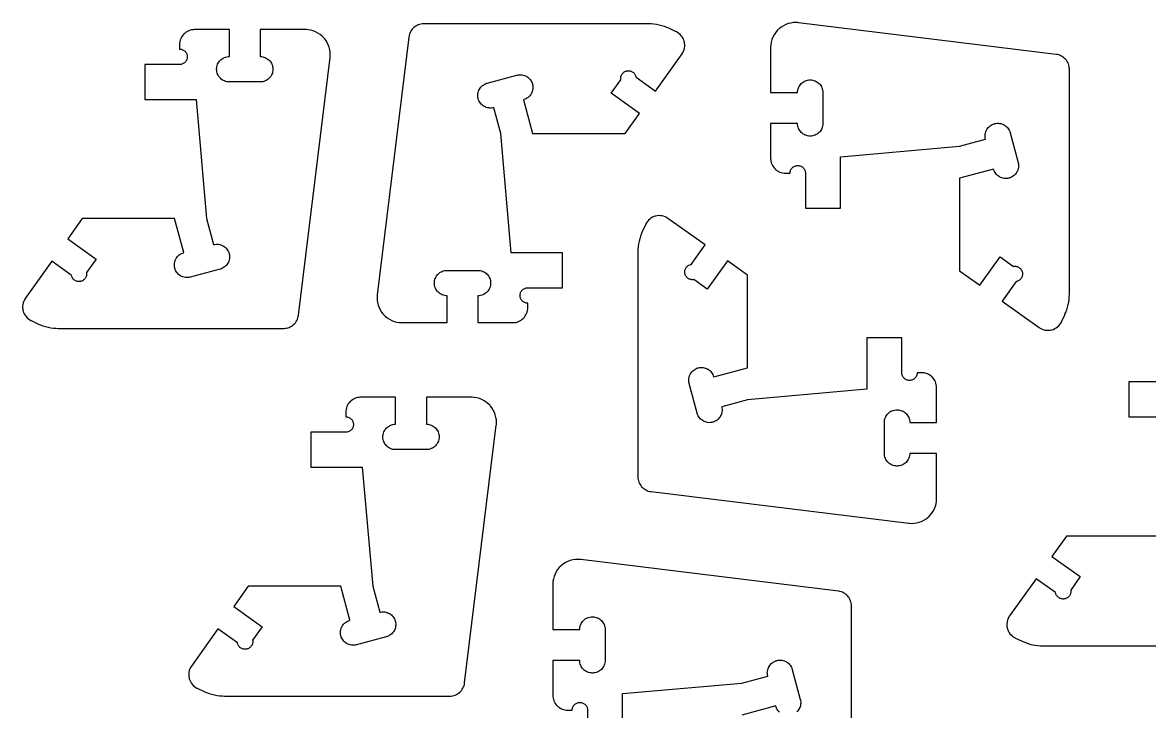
# Model space of a CAD drawing. Extents: x 0 to 476, y 0 to 319.
# Drawn here: x 2.2 to 228.6, y 181 to 319.3 of the extents above; entities that cross this region are included whole.
import ezdxf

# ---------------------------------------------------------------- set-up
doc = ezdxf.new("R2010")
doc.units = 0
doc.layers.get('0').update_dxf_attribs({"linetype": 'CONTINUOUS'})

msp = doc.modelspace()

# ---------------------------------------------------------------- linework, layer by layer
at = {"color": 0}
for points in [[(190.471, 294.504), (195.688, 295.903), (195.671, 295.965), (195.633, 296.158), (195.604, 296.412), (195.601, 296.664), (195.624, 296.912), (195.669, 297.156), (195.739, 297.392), (195.831, 297.619), (195.942, 297.838), (196.075, 298.043), (196.226, 298.236), (196.396, 298.414), (196.583, 298.575), (196.788, 298.718), (197.007, 298.843), (197.242, 298.946), (197.428, 299.008), (197.49, 299.025), (197.554, 299.043), (197.746, 299.081), (198, 299.108), (198.253, 299.111), (198.501, 299.089), (198.744, 299.043), (198.981, 298.974), (199.208, 298.883), (199.425, 298.771), (199.632, 298.639), (199.824, 298.487), (200.001, 298.317), (200.164, 298.129), (200.307, 297.925), (200.431, 297.706), (200.533, 297.471), (200.597, 297.285), (200.614, 297.222), (202.218, 291.233), (202.235, 291.172), (202.272, 290.987), (202.3, 290.737), (202.304, 290.489), (202.283, 290.24), (202.239, 289.996), (202.171, 289.756), (202.079, 289.524), (201.994, 289.353), (201.964, 289.299), (201.932, 289.244), (201.826, 289.086), (201.671, 288.89), (201.497, 288.711), (201.307, 288.55), (201.103, 288.408), (200.885, 288.287), (200.656, 288.188), (200.476, 288.126), (200.415, 288.111), (200.354, 288.094), (200.168, 288.057), (199.919, 288.029), (199.671, 288.025), (199.422, 288.046), (199.178, 288.09), (198.938, 288.158), (198.704, 288.25), (198.535, 288.333), (198.481, 288.365), (198.425, 288.397), (198.268, 288.503), (198.072, 288.658), (197.893, 288.832), (197.732, 289.021), (197.59, 289.226), (197.469, 289.443), (197.369, 289.674), (197.308, 289.853), (197.292, 289.914), (190.471, 288.086), (190.471, 269.504), (194.542, 266.601), (198.607, 272.3), (201.3, 270.379), (201.339, 270.386), (201.457, 270.397), (201.614, 270.4), (201.767, 270.386), (201.915, 270.358), (202.06, 270.317), (202.199, 270.261), (202.331, 270.193), (202.456, 270.112), (202.572, 270.021), (202.681, 269.917), (202.778, 269.804), (202.865, 269.681), (202.94, 269.55), (203.001, 269.41), (203.05, 269.261), (203.078, 269.146), (203.085, 269.106), (203.092, 269.067), (203.103, 268.949), (203.106, 268.793), (203.092, 268.64), (203.064, 268.492), (203.022, 268.347), (202.967, 268.208), (202.899, 268.075), (202.818, 267.95), (202.725, 267.833), (202.622, 267.726), (202.51, 267.628), (202.386, 267.542), (202.254, 267.467), (202.114, 267.404), (201.967, 267.356), (201.851, 267.328), (201.811, 267.322), (199.019, 263.407), (206.479, 258.086), (206.547, 258.037), (206.76, 257.908), (207.056, 257.764), (207.364, 257.654), (207.682, 257.578), (208.006, 257.536), (208.332, 257.531), (208.66, 257.561), (208.906, 257.607), (208.986, 257.628), (209.065, 257.649), (209.301, 257.729), (209.601, 257.865), (209.883, 258.031), (210.144, 258.226), (210.383, 258.449), (210.597, 258.697), (210.783, 258.968), (210.906, 259.186), (210.94, 259.261), (211.575, 260.622), (211.633, 260.746), (211.793, 261.124), (211.982, 261.636), (212.143, 262.156), (212.275, 262.685), (212.379, 263.218), (212.453, 263.758), (212.497, 264.301), (212.513, 264.713), (212.513, 264.849), (212.513, 309.978), (212.513, 310.047), (212.5, 310.258), (212.461, 310.533), (212.399, 310.799), (212.313, 311.056), (212.204, 311.303), (212.075, 311.537), (211.926, 311.758), (211.76, 311.965), (211.574, 312.157), (211.372, 312.332), (211.156, 312.487), (210.924, 312.625), (210.679, 312.742), (210.424, 312.836), (210.156, 312.908), (209.947, 312.947), (209.878, 312.956), (158.122, 319.31), (157.989, 319.326), (157.589, 319.347), (157.06, 319.326), (156.539, 319.251), (156.029, 319.122), (155.538, 318.94), (155.065, 318.707), (154.618, 318.424), (154.299, 318.181), (154.2, 318.092), (154.1, 318.004), (153.819, 317.718), (153.483, 317.308), (153.194, 316.868), (152.954, 316.401), (152.764, 315.911), (152.625, 315.403), (152.54, 314.881), (152.513, 314.481), (152.513, 314.347), (152.513, 305.274), (157.913, 305.274), (157.913, 305.339), (157.925, 305.535), (157.964, 305.787), (158.026, 306.032), (158.112, 306.267), (158.221, 306.489), (158.349, 306.7), (158.494, 306.896), (158.66, 307.076), (158.84, 307.242), (159.036, 307.389), (159.247, 307.517), (159.469, 307.624), (159.704, 307.71), (159.949, 307.772), (160.201, 307.811), (160.397, 307.824), (160.462, 307.824), (160.528, 307.824), (160.724, 307.811), (160.976, 307.772), (161.221, 307.71), (161.456, 307.624), (161.678, 307.517), (161.888, 307.389), (162.085, 307.242), (162.265, 307.076), (162.431, 306.896), (162.576, 306.7), (162.704, 306.489), (162.813, 306.267), (162.897, 306.032), (162.961, 305.787), (162.999, 305.535), (163.013, 305.339), (163.013, 305.274), (163.013, 299.074), (163.013, 299.008), (162.999, 298.813), (162.961, 298.56), (162.897, 298.315), (162.813, 298.081), (162.704, 297.858), (162.576, 297.649), (162.431, 297.451), (162.265, 297.271), (162.085, 297.106), (161.888, 296.96), (161.678, 296.832), (161.456, 296.724), (161.221, 296.639), (160.976, 296.575), (160.724, 296.537), (160.528, 296.524), (160.462, 296.524), (160.397, 296.524), (160.201, 296.537), (159.949, 296.575), (159.704, 296.639), (159.469, 296.724), (159.247, 296.832), (159.036, 296.96), (158.84, 297.106), (158.66, 297.271), (158.494, 297.451), (158.349, 297.649), (158.221, 297.858), (158.112, 298.081), (158.026, 298.315), (157.964, 298.56), (157.925, 298.813), (157.913, 299.008), (157.913, 299.074), (152.513, 299.074), (152.513, 292.074), (152.513, 292), (152.526, 291.778), (152.571, 291.486), (152.642, 291.201), (152.74, 290.925), (152.865, 290.661), (153.017, 290.41), (153.192, 290.172), (153.339, 290.004), (153.392, 289.953), (153.443, 289.9), (153.611, 289.753), (153.849, 289.578), (154.1, 289.428), (154.364, 289.303), (154.64, 289.203), (154.925, 289.132), (155.215, 289.089), (155.439, 289.074), (155.513, 289.074), (156.413, 289.074), (156.413, 289.114), (156.421, 289.232), (156.444, 289.386), (156.482, 289.535), (156.535, 289.676), (156.6, 289.813), (156.678, 289.94), (156.767, 290.06), (156.867, 290.169), (156.976, 290.269), (157.096, 290.358), (157.224, 290.436), (157.36, 290.501), (157.501, 290.554), (157.65, 290.592), (157.804, 290.615), (157.922, 290.624), (157.962, 290.624), (158.001, 290.624), (158.121, 290.615), (158.275, 290.592), (158.424, 290.554), (158.565, 290.501), (158.701, 290.436), (158.829, 290.358), (158.949, 290.269), (159.058, 290.169), (159.158, 290.06), (159.247, 289.94), (159.325, 289.813), (159.39, 289.676), (159.443, 289.535), (159.481, 289.386), (159.504, 289.232), (159.513, 289.114), (159.513, 289.074), (159.513, 282.074), (166.513, 282.074), (166.513, 292.408), (190.471, 294.504)], [(39.2193, 279.96), (40.6168, 274.743), (40.6799, 274.761), (40.8721, 274.799), (41.1267, 274.826), (41.379, 274.829), (41.6275, 274.807), (41.8706, 274.761), (42.1067, 274.692), (42.3343, 274.601), (42.5518, 274.489), (42.7576, 274.357), (42.9503, 274.206), (43.1281, 274.035), (43.2894, 273.847), (43.4329, 273.643), (43.5568, 273.424), (43.6597, 273.189), (43.7231, 273.004), (43.74, 272.94), (43.7568, 272.878), (43.7947, 272.685), (43.8229, 272.431), (43.8254, 272.178), (43.8033, 271.931), (43.7572, 271.688), (43.6882, 271.45), (43.5972, 271.224), (43.4851, 271.006), (43.3529, 270.8), (43.2013, 270.607), (43.0313, 270.429), (42.8438, 270.268), (42.6396, 270.125), (42.4199, 270), (42.1853, 269.897), (41.9997, 269.835), (41.9368, 269.818), (35.9481, 268.213), (35.8872, 268.196), (35.7014, 268.16), (35.4525, 268.131), (35.2032, 268.128), (34.9553, 268.147), (34.7104, 268.192), (34.4707, 268.261), (34.2376, 268.353), (34.0676, 268.436), (34.0131, 268.468), (33.9585, 268.499), (33.801, 268.604), (33.6049, 268.76), (33.4258, 268.933), (33.265, 269.124), (33.1233, 269.328), (33.0021, 269.546), (32.9022, 269.775), (32.8413, 269.956), (32.825, 270.015), (32.8086, 270.076), (32.7718, 270.263), (32.7433, 270.511), (32.7394, 270.761), (32.7599, 271.008), (32.8043, 271.254), (32.8726, 271.493), (32.9644, 271.726), (33.0482, 271.896), (33.0797, 271.951), (33.1111, 272.006), (33.2165, 272.162), (33.3724, 272.358), (33.546, 272.537), (33.7357, 272.699), (33.9403, 272.84), (34.1581, 272.963), (34.3879, 273.061), (34.5672, 273.122), (34.6281, 273.139), (32.8006, 279.96), (14.2192, 279.96), (11.3157, 275.889), (17.0144, 271.824), (15.0935, 269.131), (15.1, 269.092), (15.1118, 268.974), (15.114, 268.818), (15.1008, 268.665), (15.0729, 268.515), (15.031, 268.372), (14.9754, 268.233), (14.9071, 268.1), (14.8267, 267.975), (14.7346, 267.858), (14.6317, 267.75), (14.5183, 267.653), (14.3956, 267.567), (14.2636, 267.492), (14.1235, 267.429), (13.9756, 267.381), (13.8597, 267.353), (13.8206, 267.346), (13.7815, 267.34), (13.6629, 267.328), (13.5073, 267.326), (13.3544, 267.339), (13.2054, 267.367), (13.061, 267.41), (12.9222, 267.464), (12.7897, 267.533), (12.6647, 267.614), (12.5478, 267.706), (12.4402, 267.808), (12.3424, 267.922), (12.2558, 268.044), (12.1808, 268.176), (12.1187, 268.317), (12.07, 268.464), (12.0425, 268.581), (12.036, 268.619), (8.1218, 271.411), (2.8007, 263.951), (2.7525, 263.883), (2.623, 263.671), (2.4787, 263.375), (2.3682, 263.067), (2.292, 262.75), (2.2508, 262.426), (2.245, 262.099), (2.2752, 261.771), (2.3207, 261.526), (2.3418, 261.446), (2.363, 261.365), (2.444, 261.129), (2.5791, 260.829), (2.7453, 260.547), (2.9407, 260.286), (3.1632, 260.047), (3.411, 259.833), (3.6823, 259.647), (3.9, 259.525), (3.9752, 259.49), (5.3368, 258.856), (5.4606, 258.797), (5.8384, 258.638), (6.35, 258.449), (6.8704, 258.287), (7.3985, 258.156), (7.9329, 258.053), (8.4726, 257.978), (9.0163, 257.933), (9.4263, 257.918), (9.5629, 257.918), (54.6919, 257.918), (54.7622, 257.918), (54.9731, 257.932), (55.2474, 257.969), (55.5136, 258.033), (55.7706, 258.118), (56.0168, 258.226), (56.2513, 258.356), (56.4726, 258.504), (56.6797, 258.672), (56.8711, 258.857), (57.0457, 259.058), (57.2022, 259.275), (57.3394, 259.507), (57.456, 259.751), (57.5507, 260.008), (57.6222, 260.275), (57.661, 260.483), (57.6694, 260.553), (64.0244, 312.31), (64.0407, 312.442), (64.0611, 312.842), (64.0411, 313.371), (63.966, 313.892), (63.8368, 314.401), (63.6549, 314.894), (63.4217, 315.367), (63.1383, 315.814), (62.8947, 316.132), (62.8064, 316.232), (62.7181, 316.332), (62.4318, 316.612), (62.0224, 316.949), (61.5821, 317.237), (61.1153, 317.478), (60.6257, 317.668), (60.1175, 317.806), (59.5949, 317.89), (59.195, 317.918), (59.0617, 317.918), (49.9882, 317.918), (49.9882, 312.518), (50.0533, 312.518), (50.2489, 312.506), (50.5021, 312.467), (50.7464, 312.404), (50.9807, 312.318), (51.2036, 312.211), (51.4139, 312.083), (51.6101, 311.936), (51.7912, 311.772), (51.9558, 311.59), (52.1026, 311.394), (52.2304, 311.185), (52.3378, 310.961), (52.4235, 310.726), (52.4864, 310.483), (52.525, 310.229), (52.5382, 310.033), (52.5382, 309.968), (52.5382, 309.904), (52.525, 309.708), (52.4864, 309.454), (52.4235, 309.21), (52.3378, 308.976), (52.2304, 308.753), (52.1026, 308.543), (51.9558, 308.347), (51.7912, 308.165), (51.6101, 308.001), (51.4139, 307.854), (51.2036, 307.726), (50.9807, 307.619), (50.7464, 307.533), (50.5021, 307.471), (50.2489, 307.432), (50.0533, 307.418), (49.9882, 307.418), (43.7882, 307.418), (43.7229, 307.418), (43.5274, 307.432), (43.2742, 307.471), (43.0299, 307.533), (42.7956, 307.619), (42.5726, 307.726), (42.3624, 307.854), (42.1661, 308.001), (41.985, 308.165), (41.8204, 308.347), (41.6736, 308.543), (41.5458, 308.753), (41.4385, 308.976), (41.3528, 309.21), (41.29, 309.454), (41.2513, 309.708), (41.2382, 309.904), (41.2382, 309.968), (41.2382, 310.033), (41.2513, 310.229), (41.29, 310.483), (41.3528, 310.726), (41.4385, 310.961), (41.5458, 311.185), (41.6736, 311.394), (41.8204, 311.59), (41.985, 311.772), (42.1661, 311.936), (42.3624, 312.083), (42.5726, 312.211), (42.7956, 312.318), (43.0299, 312.404), (43.2742, 312.467), (43.5274, 312.506), (43.7229, 312.518), (43.7882, 312.518), (43.7882, 317.918), (36.7882, 317.918), (36.714, 317.918), (36.4915, 317.904), (36.2001, 317.861), (35.9157, 317.789), (35.6401, 317.69), (35.3754, 317.565), (35.1237, 317.415), (34.8868, 317.239), (34.7193, 317.093), (34.6668, 317.04), (34.6144, 316.987), (34.4675, 316.819), (34.2922, 316.583), (34.1415, 316.332), (34.0165, 316.067), (33.9178, 315.792), (33.8462, 315.507), (33.8028, 315.215), (33.7882, 314.993), (33.7882, 314.918), (33.7882, 314.018), (33.8278, 314.018), (33.9465, 314.011), (34.1004, 313.987), (34.249, 313.949), (34.3914, 313.897), (34.5269, 313.832), (34.6547, 313.754), (34.774, 313.665), (34.8842, 313.565), (34.9842, 313.454), (35.0735, 313.335), (35.1511, 313.207), (35.2163, 313.072), (35.2685, 312.929), (35.3067, 312.781), (35.3301, 312.628), (35.3382, 312.508), (35.3382, 312.468), (35.3382, 312.429), (35.3301, 312.31), (35.3067, 312.157), (35.2685, 312.008), (35.2163, 311.865), (35.1511, 311.731), (35.0735, 311.603), (34.9842, 311.483), (34.8842, 311.372), (34.774, 311.272), (34.6547, 311.183), (34.5269, 311.106), (34.3914, 311.04), (34.249, 310.989), (34.1004, 310.95), (33.9465, 310.926), (33.8278, 310.918), (33.7882, 310.918), (26.7882, 310.918), (26.7882, 303.918), (37.1231, 303.918), (39.2193, 279.96)], [(98.2926, 297.033), (96.8951, 302.249), (96.8321, 302.232), (96.6399, 302.194), (96.3853, 302.165), (96.1329, 302.164), (95.8844, 302.186), (95.6414, 302.232), (95.4051, 302.3), (95.1776, 302.392), (94.9601, 302.504), (94.7542, 302.636), (94.5615, 302.787), (94.3837, 302.957), (94.2224, 303.144), (94.0789, 303.349), (93.955, 303.569), (93.8522, 303.804), (93.7888, 303.989), (93.7719, 304.051), (93.7551, 304.115), (93.7172, 304.307), (93.689, 304.561), (93.6864, 304.814), (93.7086, 305.063), (93.7546, 305.306), (93.8236, 305.542), (93.9146, 305.769), (94.0267, 305.987), (94.159, 306.193), (94.3106, 306.385), (94.4807, 306.563), (94.6682, 306.725), (94.8722, 306.868), (95.0921, 306.992), (95.3267, 307.094), (95.5121, 307.158), (95.5751, 307.175), (101.564, 308.779), (101.625, 308.796), (101.81, 308.833), (102.059, 308.861), (102.309, 308.865), (102.557, 308.844), (102.801, 308.8), (103.041, 308.732), (103.274, 308.64), (103.444, 308.557), (103.499, 308.525), (103.553, 308.493), (103.711, 308.388), (103.907, 308.232), (104.086, 308.058), (104.247, 307.869), (104.388, 307.664), (104.51, 307.447), (104.61, 307.217), (104.671, 307.037), (104.687, 306.976), (104.703, 306.915), (104.74, 306.731), (104.768, 306.481), (104.772, 306.232), (104.752, 305.983), (104.707, 305.739), (104.639, 305.499), (104.547, 305.267), (104.464, 305.096), (104.432, 305.042), (104.401, 304.987), (104.295, 304.829), (104.139, 304.633), (103.966, 304.454), (103.776, 304.293), (103.572, 304.151), (103.354, 304.031), (103.124, 303.931), (102.945, 303.869), (102.884, 303.853), (104.711, 297.033), (123.293, 297.033), (126.196, 301.103), (120.497, 305.168), (122.418, 307.861), (122.412, 307.9), (122.4, 308.019), (122.398, 308.175), (122.411, 308.328), (122.439, 308.476), (122.481, 308.621), (122.536, 308.76), (122.605, 308.892), (122.685, 309.017), (122.777, 309.135), (122.88, 309.242), (122.993, 309.339), (123.116, 309.426), (123.248, 309.501), (123.388, 309.564), (123.536, 309.612), (123.652, 309.639), (123.691, 309.646), (123.73, 309.653), (123.849, 309.664), (124.005, 309.667), (124.157, 309.653), (124.306, 309.625), (124.451, 309.583), (124.59, 309.528), (124.722, 309.46), (124.847, 309.379), (124.964, 309.287), (125.072, 309.185), (125.169, 309.071), (125.256, 308.949), (125.331, 308.817), (125.393, 308.676), (125.442, 308.528), (125.469, 308.412), (125.476, 308.374), (129.39, 305.581), (134.711, 313.04), (134.759, 313.108), (134.889, 313.322), (135.033, 313.618), (135.144, 313.925), (135.22, 314.243), (135.261, 314.567), (135.267, 314.894), (135.237, 315.221), (135.191, 315.467), (135.17, 315.547), (135.149, 315.626), (135.068, 315.862), (134.933, 316.162), (134.767, 316.444), (134.571, 316.707), (134.349, 316.946), (134.101, 317.158), (133.83, 317.346), (133.612, 317.467), (133.537, 317.501), (132.175, 318.138), (132.051, 318.194), (131.673, 318.354), (131.162, 318.543), (130.641, 318.704), (130.113, 318.838), (129.579, 318.94), (129.039, 319.014), (128.496, 319.058), (128.086, 319.074), (127.949, 319.074), (82.82, 319.074), (82.7497, 319.074), (82.5389, 319.061), (82.2646, 319.022), (81.9983, 318.96), (81.7414, 318.874), (81.495, 318.765), (81.2606, 318.638), (81.0392, 318.489), (80.8321, 318.321), (80.6407, 318.136), (80.4661, 317.935), (80.3096, 317.717), (80.1724, 317.486), (80.0558, 317.242), (79.9611, 316.985), (79.8896, 316.717), (79.851, 316.51), (79.8424, 316.439), (73.4875, 264.683), (73.4713, 264.551), (73.4508, 264.15), (73.4707, 263.621), (73.5458, 263.1), (73.6751, 262.592), (73.8569, 262.099), (74.0903, 261.626), (74.3735, 261.179), (74.6171, 260.861), (74.7054, 260.761), (74.7937, 260.661), (75.0801, 260.381), (75.4896, 260.044), (75.9297, 259.756), (76.3967, 259.515), (76.8861, 259.325), (77.3943, 259.186), (77.9171, 259.103), (78.3169, 259.074), (78.4503, 259.074), (87.5238, 259.074), (87.5238, 264.474), (87.4586, 264.474), (87.2631, 264.487), (87.0099, 264.525), (86.7654, 264.589), (86.5311, 264.674), (86.3082, 264.782), (86.0979, 264.91), (85.9017, 265.056), (85.7206, 265.221), (85.556, 265.401), (85.4092, 265.599), (85.2815, 265.808), (85.1742, 266.031), (85.0883, 266.265), (85.0256, 266.51), (84.9868, 266.763), (84.9737, 266.958), (84.9737, 267.024), (84.9737, 267.089), (84.9868, 267.285), (85.0256, 267.537), (85.0883, 267.782), (85.1742, 268.017), (85.2815, 268.239), (85.4092, 268.45), (85.556, 268.646), (85.7206, 268.826), (85.9017, 268.992), (86.0979, 269.139), (86.3082, 269.267), (86.5311, 269.374), (86.7654, 269.46), (87.0099, 269.522), (87.2631, 269.561), (87.4586, 269.574), (87.5238, 269.574), (93.7237, 269.574), (93.7889, 269.574), (93.9844, 269.561), (94.2376, 269.522), (94.4821, 269.46), (94.7162, 269.374), (94.9393, 269.267), (95.1494, 269.139), (95.3457, 268.992), (95.5268, 268.826), (95.6915, 268.646), (95.8382, 268.45), (95.966, 268.239), (96.0733, 268.017), (96.159, 267.782), (96.2219, 267.537), (96.2606, 267.285), (96.2738, 267.089), (96.2738, 267.024), (96.2738, 266.958), (96.2606, 266.763), (96.2219, 266.51), (96.159, 266.265), (96.0733, 266.031), (95.966, 265.808), (95.8382, 265.599), (95.6915, 265.401), (95.5268, 265.221), (95.3457, 265.056), (95.1494, 264.91), (94.9393, 264.782), (94.7162, 264.674), (94.4821, 264.589), (94.2376, 264.525), (93.9844, 264.487), (93.7889, 264.474), (93.7237, 264.474), (93.7237, 259.074), (100.724, 259.074), (100.798, 259.074), (101.02, 259.089), (101.312, 259.132), (101.596, 259.203), (101.872, 259.303), (102.136, 259.428), (102.388, 259.578), (102.625, 259.753), (102.793, 259.9), (102.845, 259.953), (102.898, 260.004), (103.044, 260.172), (103.22, 260.41), (103.37, 260.661), (103.495, 260.926), (103.594, 261.201), (103.666, 261.486), (103.709, 261.778), (103.724, 262), (103.724, 262.074), (103.724, 262.974), (103.684, 262.974), (103.565, 262.982), (103.411, 263.006), (103.263, 263.043), (103.12, 263.096), (102.985, 263.161), (102.857, 263.239), (102.738, 263.328), (102.628, 263.428), (102.528, 263.537), (102.438, 263.657), (102.361, 263.785), (102.296, 263.921), (102.243, 264.063), (102.205, 264.211), (102.182, 264.365), (102.174, 264.485), (102.174, 264.524), (102.174, 264.564), (102.182, 264.682), (102.205, 264.836), (102.243, 264.985), (102.296, 265.128), (102.361, 265.263), (102.438, 265.39), (102.528, 265.51), (102.628, 265.619), (102.738, 265.719), (102.857, 265.81), (102.985, 265.886), (103.12, 265.951), (103.263, 266.004), (103.411, 266.042), (103.565, 266.065), (103.684, 266.074), (103.724, 266.074), (110.724, 266.074), (110.724, 273.074), (100.389, 273.074), (98.2926, 297.033)], [(147.894, 243.59), (142.678, 242.193), (142.694, 242.129), (142.733, 241.938), (142.761, 241.683), (142.764, 241.431), (142.742, 241.182), (142.696, 240.939), (142.626, 240.703), (142.536, 240.475), (142.424, 240.258), (142.292, 240.051), (142.139, 239.86), (141.969, 239.682), (141.782, 239.519), (141.578, 239.376), (141.358, 239.253), (141.124, 239.15), (140.938, 239.086), (140.875, 239.069), (140.813, 239.053), (140.619, 239.015), (140.365, 238.986), (140.112, 238.985), (139.864, 239.006), (139.621, 239.053), (139.385, 239.121), (139.157, 239.213), (138.94, 239.325), (138.734, 239.457), (138.542, 239.608), (138.364, 239.778), (138.202, 239.965), (138.059, 240.169), (137.935, 240.39), (137.832, 240.624), (137.769, 240.81), (137.752, 240.872), (136.147, 246.861), (136.131, 246.922), (136.094, 247.108), (136.066, 247.357), (136.062, 247.607), (136.082, 247.854), (136.127, 248.099), (136.195, 248.339), (136.287, 248.572), (136.371, 248.742), (136.402, 248.796), (136.433, 248.851), (136.539, 249.008), (136.695, 249.204), (136.868, 249.383), (137.058, 249.544), (137.263, 249.686), (137.48, 249.807), (137.71, 249.907), (137.889, 249.968), (137.95, 249.985), (138.011, 250.001), (138.197, 250.037), (138.446, 250.067), (138.695, 250.069), (138.943, 250.05), (139.188, 250.006), (139.428, 249.938), (139.661, 249.844), (139.831, 249.761), (139.885, 249.729), (139.94, 249.699), (140.097, 249.593), (140.293, 249.438), (140.472, 249.264), (140.633, 249.074), (140.775, 248.869), (140.896, 248.651), (140.996, 248.422), (141.057, 248.242), (141.074, 248.182), (147.894, 250.008), (147.894, 268.59), (143.824, 271.494), (139.758, 265.794), (137.066, 267.717), (137.027, 267.71), (136.908, 267.697), (136.752, 267.696), (136.599, 267.708), (136.45, 267.736), (136.306, 267.779), (136.167, 267.835), (136.035, 267.903), (135.91, 267.983), (135.793, 268.075), (135.685, 268.178), (135.587, 268.292), (135.501, 268.414), (135.426, 268.546), (135.364, 268.686), (135.315, 268.833), (135.288, 268.95), (135.281, 268.989), (135.274, 269.028), (135.263, 269.147), (135.26, 269.303), (135.274, 269.456), (135.302, 269.604), (135.343, 269.749), (135.399, 269.888), (135.467, 270.019), (135.548, 270.144), (135.64, 270.261), (135.743, 270.369), (135.856, 270.467), (135.979, 270.554), (136.111, 270.629), (136.251, 270.69), (136.399, 270.739), (136.515, 270.767), (136.554, 270.774), (139.346, 274.688), (131.886, 280.008), (131.818, 280.057), (131.605, 280.186), (131.309, 280.331), (131.002, 280.442), (130.684, 280.518), (130.36, 280.558), (130.033, 280.564), (129.705, 280.535), (129.46, 280.489), (129.38, 280.468), (129.3, 280.447), (129.064, 280.365), (128.764, 280.231), (128.482, 280.064), (128.221, 279.869), (127.982, 279.646), (127.768, 279.399), (127.582, 279.128), (127.46, 278.91), (127.425, 278.835), (126.79, 277.472), (126.732, 277.349), (126.573, 276.971), (126.383, 276.46), (126.222, 275.939), (126.09, 275.411), (125.987, 274.876), (125.913, 274.338), (125.868, 273.793), (125.853, 273.383), (125.853, 273.247), (125.853, 228.118), (125.853, 228.047), (125.866, 227.836), (125.905, 227.563), (125.967, 227.296), (126.053, 227.039), (126.161, 226.793), (126.29, 226.558), (126.439, 226.337), (126.606, 226.129), (126.791, 225.939), (126.993, 225.764), (127.21, 225.607), (127.441, 225.469), (127.686, 225.354), (127.942, 225.258), (128.21, 225.188), (128.418, 225.149), (128.487, 225.14), (180.244, 218.785), (180.376, 218.769), (180.776, 218.749), (181.306, 218.768), (181.826, 218.843), (182.336, 218.972), (182.829, 219.154), (183.301, 219.388), (183.749, 219.671), (184.067, 219.915), (184.167, 220.003), (184.267, 220.092), (184.547, 220.378), (184.882, 220.788), (185.171, 221.228), (185.413, 221.694), (185.603, 222.183), (185.74, 222.692), (185.825, 223.215), (185.853, 223.615), (185.853, 223.747), (185.853, 232.821), (180.453, 232.821), (180.453, 232.756), (180.44, 232.561), (180.401, 232.307), (180.339, 232.063), (180.253, 231.829), (180.146, 231.606), (180.018, 231.396), (179.871, 231.2), (179.707, 231.018), (179.525, 230.854), (179.329, 230.707), (179.118, 230.579), (178.896, 230.472), (178.661, 230.386), (178.417, 230.324), (178.164, 230.285), (177.968, 230.271), (177.903, 230.271), (177.837, 230.271), (177.643, 230.285), (177.389, 230.324), (177.144, 230.386), (176.911, 230.472), (176.688, 230.579), (176.478, 230.707), (176.281, 230.854), (176.1, 231.018), (175.936, 231.2), (175.789, 231.396), (175.661, 231.606), (175.554, 231.829), (175.468, 232.063), (175.406, 232.307), (175.367, 232.561), (175.353, 232.756), (175.353, 232.821), (175.353, 239.021), (175.353, 239.086), (175.367, 239.282), (175.406, 239.535), (175.468, 239.779), (175.554, 240.014), (175.661, 240.237), (175.789, 240.447), (175.936, 240.643), (176.1, 240.825), (176.281, 240.989), (176.478, 241.136), (176.688, 241.264), (176.911, 241.371), (177.144, 241.457), (177.389, 241.519), (177.643, 241.558), (177.837, 241.571), (177.903, 241.571), (177.968, 241.571), (178.164, 241.558), (178.417, 241.519), (178.661, 241.457), (178.896, 241.371), (179.118, 241.264), (179.329, 241.136), (179.525, 240.989), (179.707, 240.825), (179.871, 240.643), (180.018, 240.447), (180.146, 240.237), (180.253, 240.014), (180.339, 239.779), (180.401, 239.535), (180.44, 239.282), (180.453, 239.086), (180.453, 239.021), (185.853, 239.021), (185.853, 246.021), (185.853, 246.096), (185.839, 246.318), (185.794, 246.61), (185.724, 246.894), (185.625, 247.169), (185.5, 247.435), (185.349, 247.686), (185.174, 247.922), (185.026, 248.09), (184.975, 248.143), (184.922, 248.196), (184.754, 248.342), (184.518, 248.518), (184.265, 248.668), (184.001, 248.793), (183.725, 248.892), (183.442, 248.964), (183.15, 249.007), (182.928, 249.021), (182.853, 249.021), (181.953, 249.021), (181.953, 248.982), (181.946, 248.862), (181.922, 248.71), (181.883, 248.561), (181.832, 248.418), (181.767, 248.282), (181.689, 248.154), (181.599, 248.036), (181.499, 247.925), (181.389, 247.825), (181.269, 247.736), (181.142, 247.658), (181.007, 247.593), (180.864, 247.542), (180.715, 247.503), (180.561, 247.479), (180.443, 247.471), (180.403, 247.471), (180.364, 247.471), (180.244, 247.479), (180.09, 247.503), (179.942, 247.542), (179.8, 247.593), (179.664, 247.658), (179.536, 247.736), (179.417, 247.825), (179.307, 247.925), (179.207, 248.036), (179.118, 248.154), (179.04, 248.282), (178.975, 248.418), (178.922, 248.561), (178.885, 248.71), (178.861, 248.862), (178.853, 248.982), (178.853, 249.021), (178.853, 256.021), (171.853, 256.021), (171.853, 245.686), (147.894, 243.59)], [(72.5938, 206.115), (73.9914, 200.899), (74.0543, 200.915), (74.2467, 200.954), (74.5012, 200.982), (74.7535, 200.985), (75.0019, 200.962), (75.2451, 200.917), (75.4812, 200.847), (75.7089, 200.756), (75.9264, 200.644), (76.1322, 200.511), (76.3249, 200.36), (76.5026, 200.19), (76.664, 200.003), (76.8075, 199.799), (76.9315, 199.579), (77.0343, 199.344), (77.0976, 199.158), (77.1146, 199.096), (77.1314, 199.033), (77.1693, 198.84), (77.1975, 198.586), (77.2, 198.333), (77.1778, 198.085), (77.1318, 197.842), (77.0629, 197.606), (76.9719, 197.378), (76.8597, 197.161), (76.7275, 196.954), (76.5758, 196.763), (76.4058, 196.585), (76.2182, 196.424), (76.0142, 196.279), (75.7944, 196.156), (75.5599, 196.053), (75.3743, 195.989), (75.3114, 195.972), (69.3226, 194.368), (69.2618, 194.351), (69.076, 194.315), (68.8271, 194.286), (68.5778, 194.282), (68.3299, 194.303), (68.085, 194.347), (67.8453, 194.415), (67.6121, 194.507), (67.4422, 194.592), (67.3876, 194.622), (67.3331, 194.654), (67.1756, 194.76), (66.9796, 194.915), (66.8006, 195.089), (66.6396, 195.279), (66.4979, 195.483), (66.3767, 195.701), (66.2768, 195.931), (66.2158, 196.11), (66.1996, 196.171), (66.1832, 196.232), (66.1464, 196.418), (66.1179, 196.667), (66.114, 196.915), (66.1344, 197.164), (66.1789, 197.408), (66.2472, 197.649), (66.339, 197.882), (66.4228, 198.051), (66.4543, 198.106), (66.4858, 198.161), (66.5911, 198.318), (66.7471, 198.514), (66.9206, 198.693), (67.1104, 198.854), (67.3149, 198.996), (67.5328, 199.117), (67.7625, 199.217), (67.9418, 199.278), (68.0028, 199.294), (66.1751, 206.115), (47.5938, 206.115), (44.6903, 202.044), (50.389, 197.979), (48.4681, 195.286), (48.4746, 195.247), (48.4864, 195.129), (48.4886, 194.972), (48.4754, 194.819), (48.4475, 194.671), (48.4056, 194.526), (48.35, 194.388), (48.2818, 194.256), (48.2013, 194.131), (48.1092, 194.014), (48.0062, 193.906), (47.8931, 193.808), (47.7701, 193.721), (47.6383, 193.646), (47.4981, 193.585), (47.3501, 193.536), (47.2343, 193.508), (47.1951, 193.501), (47.1561, 193.494), (47.0375, 193.483), (46.8819, 193.481), (46.729, 193.494), (46.58, 193.522), (46.4356, 193.564), (46.2968, 193.619), (46.1643, 193.688), (46.0393, 193.768), (45.9224, 193.861), (45.8147, 193.964), (45.7171, 194.076), (45.6303, 194.2), (45.5554, 194.332), (45.4932, 194.472), (45.4447, 194.619), (45.4172, 194.736), (45.4107, 194.775), (41.4964, 197.567), (36.1753, 190.107), (36.1271, 190.039), (35.9975, 189.826), (35.8532, 189.531), (35.7428, 189.222), (35.6667, 188.904), (35.6254, 188.581), (35.6196, 188.254), (35.6499, 187.926), (35.6954, 187.681), (35.7165, 187.6), (35.7376, 187.521), (35.8186, 187.285), (35.9537, 186.985), (36.12, 186.703), (36.3153, 186.442), (36.5378, 186.203), (36.7856, 185.989), (37.0568, 185.803), (37.2746, 185.681), (37.3497, 185.646), (38.7112, 185.011), (38.8351, 184.953), (39.2129, 184.793), (39.7246, 184.604), (40.245, 184.443), (40.7731, 184.311), (41.3075, 184.207), (41.8472, 184.133), (42.3908, 184.089), (42.8008, 184.074), (42.9375, 184.074), (88.0665, 184.074), (88.1367, 184.074), (88.3476, 184.086), (88.6219, 184.125), (88.8882, 184.188), (89.1451, 184.274), (89.3914, 184.382), (89.6258, 184.511), (89.8472, 184.66), (90.0543, 184.826), (90.2458, 185.013), (90.4204, 185.214), (90.5769, 185.431), (90.714, 185.663), (90.8306, 185.907), (90.9253, 186.163), (90.9968, 186.431), (91.0356, 186.639), (91.0442, 186.708), (97.399, 238.464), (97.4151, 238.597), (97.4357, 238.997), (97.4157, 239.526), (97.3406, 240.047), (97.2113, 240.557), (97.0294, 241.049), (96.7963, 241.521), (96.5129, 241.968), (96.2693, 242.287), (96.1811, 242.388), (96.0928, 242.486), (95.8064, 242.767), (95.3969, 243.103), (94.9567, 243.392), (94.4899, 243.632), (94.0003, 243.822), (93.4921, 243.961), (92.9694, 244.046), (92.5694, 244.074), (92.4363, 244.074), (83.3628, 244.074), (83.3628, 238.674), (83.4279, 238.674), (83.6235, 238.661), (83.8767, 238.622), (84.121, 238.56), (84.3553, 238.474), (84.5782, 238.367), (84.7885, 238.239), (84.9847, 238.092), (85.1658, 237.926), (85.3304, 237.746), (85.4772, 237.55), (85.605, 237.339), (85.7124, 237.117), (85.7981, 236.882), (85.861, 236.638), (85.8996, 236.385), (85.9128, 236.189), (85.9128, 236.124), (85.9128, 236.058), (85.8996, 235.862), (85.861, 235.61), (85.7981, 235.365), (85.7124, 235.131), (85.605, 234.908), (85.4772, 234.699), (85.3304, 234.501), (85.1658, 234.321), (84.9847, 234.156), (84.7885, 234.01), (84.5782, 233.882), (84.3553, 233.774), (84.121, 233.689), (83.8767, 233.625), (83.6235, 233.588), (83.4279, 233.574), (83.3628, 233.574), (77.1628, 233.574), (77.0975, 233.574), (76.9021, 233.588), (76.6488, 233.625), (76.4044, 233.689), (76.1701, 233.774), (75.9472, 233.882), (75.7369, 234.01), (75.5407, 234.156), (75.3596, 234.321), (75.195, 234.501), (75.0482, 234.699), (74.9204, 234.908), (74.8131, 235.131), (74.7274, 235.365), (74.6644, 235.61), (74.6258, 235.862), (74.6128, 236.058), (74.6128, 236.124), (74.6128, 236.189), (74.6258, 236.385), (74.6644, 236.638), (74.7274, 236.882), (74.8131, 237.117), (74.9204, 237.339), (75.0482, 237.55), (75.195, 237.746), (75.3596, 237.926), (75.5407, 238.092), (75.7369, 238.239), (75.9472, 238.367), (76.1701, 238.474), (76.4044, 238.56), (76.6488, 238.622), (76.9021, 238.661), (77.0975, 238.674), (77.1628, 238.674), (77.1628, 244.074), (70.1626, 244.074), (70.0886, 244.074), (69.8661, 244.06), (69.5747, 244.015), (69.2901, 243.944), (69.0146, 243.846), (68.75, 243.721), (68.4983, 243.569), (68.2614, 243.394), (68.0938, 243.247), (68.0414, 243.194), (67.989, 243.143), (67.8421, 242.975), (67.6667, 242.739), (67.5161, 242.486), (67.3911, 242.222), (67.2924, 241.946), (67.2208, 241.661), (67.1774, 241.371), (67.1626, 241.147), (67.1626, 241.074), (67.1626, 240.174), (67.2024, 240.174), (67.3212, 240.165), (67.475, 240.142), (67.6236, 240.104), (67.766, 240.051), (67.9015, 239.986), (68.0293, 239.91), (68.1486, 239.819), (68.2587, 239.719), (68.3588, 239.61), (68.4479, 239.49), (68.5256, 239.362), (68.5908, 239.228), (68.6431, 239.085), (68.6812, 238.936), (68.7047, 238.782), (68.7128, 238.664), (68.7128, 238.624), (68.7128, 238.585), (68.7047, 238.465), (68.6812, 238.311), (68.6431, 238.162), (68.5908, 238.021), (68.5256, 237.885), (68.4479, 237.757), (68.3588, 237.638), (68.2587, 237.528), (68.1486, 237.428), (68.0293, 237.339), (67.9015, 237.261), (67.766, 237.196), (67.6236, 237.143), (67.475, 237.106), (67.3212, 237.082), (67.2024, 237.074), (67.1626, 237.074), (60.1626, 237.074), (60.1626, 230.074), (70.4976, 230.074), (72.5938, 206.115)]]:
    msp.add_lwpolyline(points, close=True, dxfattribs=at)
for points in [[(231.494, 247.156), (224.494, 247.156), (224.494, 240.156), (234.829, 240.156)], [(230.506, 216.197), (211.925, 216.197), (209.021, 212.126), (214.719, 208.061), (212.799, 205.368), (212.806, 205.329), (212.818, 205.211), (212.819, 205.056), (212.807, 204.903), (212.779, 204.753), (212.736, 204.608), (212.681, 204.471), (212.612, 204.337), (212.532, 204.212), (212.44, 204.096), (212.337, 203.987), (212.224, 203.89), (212.101, 203.804), (211.969, 203.729), (211.829, 203.667), (211.681, 203.618), (211.565, 203.59), (211.526, 203.583), (211.487, 203.578), (211.368, 203.565), (211.212, 203.564), (211.06, 203.576), (210.911, 203.604), (210.767, 203.647), (210.628, 203.701), (210.496, 203.771), (210.371, 203.851), (210.253, 203.943), (210.146, 204.046), (210.049, 204.16), (209.961, 204.282), (209.886, 204.414), (209.824, 204.554), (209.775, 204.701), (209.749, 204.818), (209.742, 204.857), (205.828, 207.649), (200.507, 200.189), (200.458, 200.121), (200.329, 199.908), (200.185, 199.612), (200.074, 199.304), (199.997, 198.987), (199.957, 198.664), (199.95, 198.336), (199.981, 198.008), (200.026, 197.763), (200.047, 197.683), (200.068, 197.603), (200.15, 197.367), (200.285, 197.067), (200.451, 196.785), (200.646, 196.524), (200.869, 196.285), (201.117, 196.071), (201.388, 195.885), (201.606, 195.763), (201.681, 195.728), (203.043, 195.093), (203.167, 195.035), (203.544, 194.875), (204.056, 194.686), (204.576, 194.525), (205.104, 194.393), (205.639, 194.29), (206.178, 194.215), (206.722, 194.171), (207.132, 194.156), (207.268, 194.156), (252.397, 194.156)], [(168.76, 157.022), (168.76, 202.151), (168.76, 202.221), (168.747, 202.432), (168.708, 202.707), (168.646, 202.974), (168.56, 203.231), (168.451, 203.476), (168.324, 203.711), (168.174, 203.932), (168.007, 204.139), (167.822, 204.331), (167.619, 204.506), (167.403, 204.661), (167.172, 204.799), (166.928, 204.915), (166.671, 205.01), (166.403, 205.082), (166.196, 205.121), (166.125, 205.129), (114.369, 211.483), (114.237, 211.5), (113.837, 211.521), (113.307, 211.5), (112.786, 211.425), (112.277, 211.296), (111.784, 211.114), (111.312, 210.881), (110.865, 210.597), (110.547, 210.354), (110.447, 210.265), (110.347, 210.178), (110.066, 209.892), (109.731, 209.482), (109.442, 209.042), (109.201, 208.575), (109.011, 208.085), (108.872, 207.576), (108.788, 207.054), (108.76, 206.654), (108.76, 206.521), (108.76, 197.447), (114.16, 197.447), (114.16, 197.513), (114.173, 197.708), (114.212, 197.961), (114.274, 198.206), (114.36, 198.44), (114.468, 198.663), (114.595, 198.874), (114.742, 199.069), (114.907, 199.25), (115.088, 199.415), (115.284, 199.563), (115.494, 199.69), (115.717, 199.797), (115.952, 199.883), (116.196, 199.946), (116.449, 199.985), (116.645, 199.997), (116.71, 199.997), (116.775, 199.997), (116.971, 199.985), (117.224, 199.946), (117.468, 199.883), (117.702, 199.797), (117.925, 199.69), (118.136, 199.563), (118.332, 199.415), (118.513, 199.25), (118.678, 199.069), (118.824, 198.874), (118.952, 198.663), (119.059, 198.44), (119.145, 198.206), (119.208, 197.961), (119.247, 197.708), (119.26, 197.513), (119.26, 197.447), (119.26, 191.247), (119.26, 191.182), (119.247, 190.986), (119.208, 190.733), (119.145, 190.489), (119.059, 190.256), (118.952, 190.032), (118.824, 189.822), (118.678, 189.625), (118.513, 189.444), (118.332, 189.279), (118.136, 189.133), (117.925, 189.006), (117.702, 188.897), (117.468, 188.813), (117.224, 188.749), (116.971, 188.711), (116.775, 188.697), (116.71, 188.697), (116.645, 188.697), (116.449, 188.711), (116.196, 188.749), (115.952, 188.813), (115.717, 188.897), (115.494, 189.006), (115.284, 189.133), (115.088, 189.279), (114.907, 189.444), (114.742, 189.625), (114.595, 189.822), (114.468, 190.032), (114.36, 190.256), (114.274, 190.489), (114.212, 190.733), (114.173, 190.986), (114.16, 191.182), (114.16, 191.247), (108.76, 191.247), (108.76, 184.247), (108.76, 184.174), (108.774, 183.951), (108.818, 183.66), (108.889, 183.375), (108.988, 183.1), (109.113, 182.835), (109.264, 182.583), (109.439, 182.346), (109.586, 182.179), (109.638, 182.126), (109.691, 182.074), (109.858, 181.926), (110.095, 181.751), (110.347, 181.601), (110.612, 181.476), (110.887, 181.378), (111.172, 181.306), (111.463, 181.263), (111.686, 181.247), (111.76, 181.247), (112.66, 181.247), (112.66, 181.288), (112.668, 181.406), (112.691, 181.56), (112.729, 181.708), (112.782, 181.851), (112.847, 181.986), (112.925, 182.114), (113.014, 182.233), (113.114, 182.343), (113.224, 182.443), (113.343, 182.533), (113.471, 182.61), (113.607, 182.675), (113.749, 182.728), (113.898, 182.767), (114.051, 182.789), (114.17, 182.797), (114.21, 182.797), (114.249, 182.797), (114.368, 182.789), (114.522, 182.767), (114.671, 182.728), (114.813, 182.675), (114.949, 182.61), (115.076, 182.533), (115.196, 182.443), (115.306, 182.343), (115.406, 182.233), (115.495, 182.114), (115.573, 181.986), (115.638, 181.851), (115.69, 181.708), (115.728, 181.56), (115.752, 181.406), (115.76, 181.288), (115.76, 181.247), (115.76, 174.247)], [(122.76, 174.247), (122.76, 184.582), (146.719, 186.679), (146.719, 186.679), (151.935, 188.076), (151.918, 188.139), (151.881, 188.332), (151.851, 188.586), (151.849, 188.839), (151.871, 189.087), (151.918, 189.331), (151.986, 189.567), (152.078, 189.793), (152.19, 190.011), (152.322, 190.217), (152.474, 190.41), (152.643, 190.587), (152.831, 190.749), (153.035, 190.892), (153.256, 191.017), (153.489, 191.119), (153.675, 191.182), (153.737, 191.199), (153.801, 191.217), (153.993, 191.254), (154.247, 191.282), (154.5, 191.285), (154.749, 191.263), (154.992, 191.217), (155.228, 191.147), (155.456, 191.057), (155.674, 190.944), (155.879, 190.813), (156.071, 190.661), (156.249, 190.49), (156.411, 190.303), (156.554, 190.099), (156.678, 189.879), (156.781, 189.644), (156.844, 189.46), (156.861, 189.396), (158.465, 183.407), (158.482, 183.347), (158.519, 183.161), (158.547, 182.913), (158.551, 182.663), (158.531, 182.415), (158.486, 182.169), (158.418, 181.931), (158.326, 181.697), (158.243, 181.526), (158.211, 181.472), (158.179, 181.418), (158.074, 181.26), (157.918, 181.064), (157.744, 180.885)], [(154.319, 180.832), (154.14, 181.006), (153.979, 181.194), (153.837, 181.4), (153.717, 181.618), (153.617, 181.847), (153.556, 182.026), (153.539, 182.087), (146.719, 180.26)]]:
    msp.add_lwpolyline(points, dxfattribs=at)

doc.saveas('drawing.dxf')
